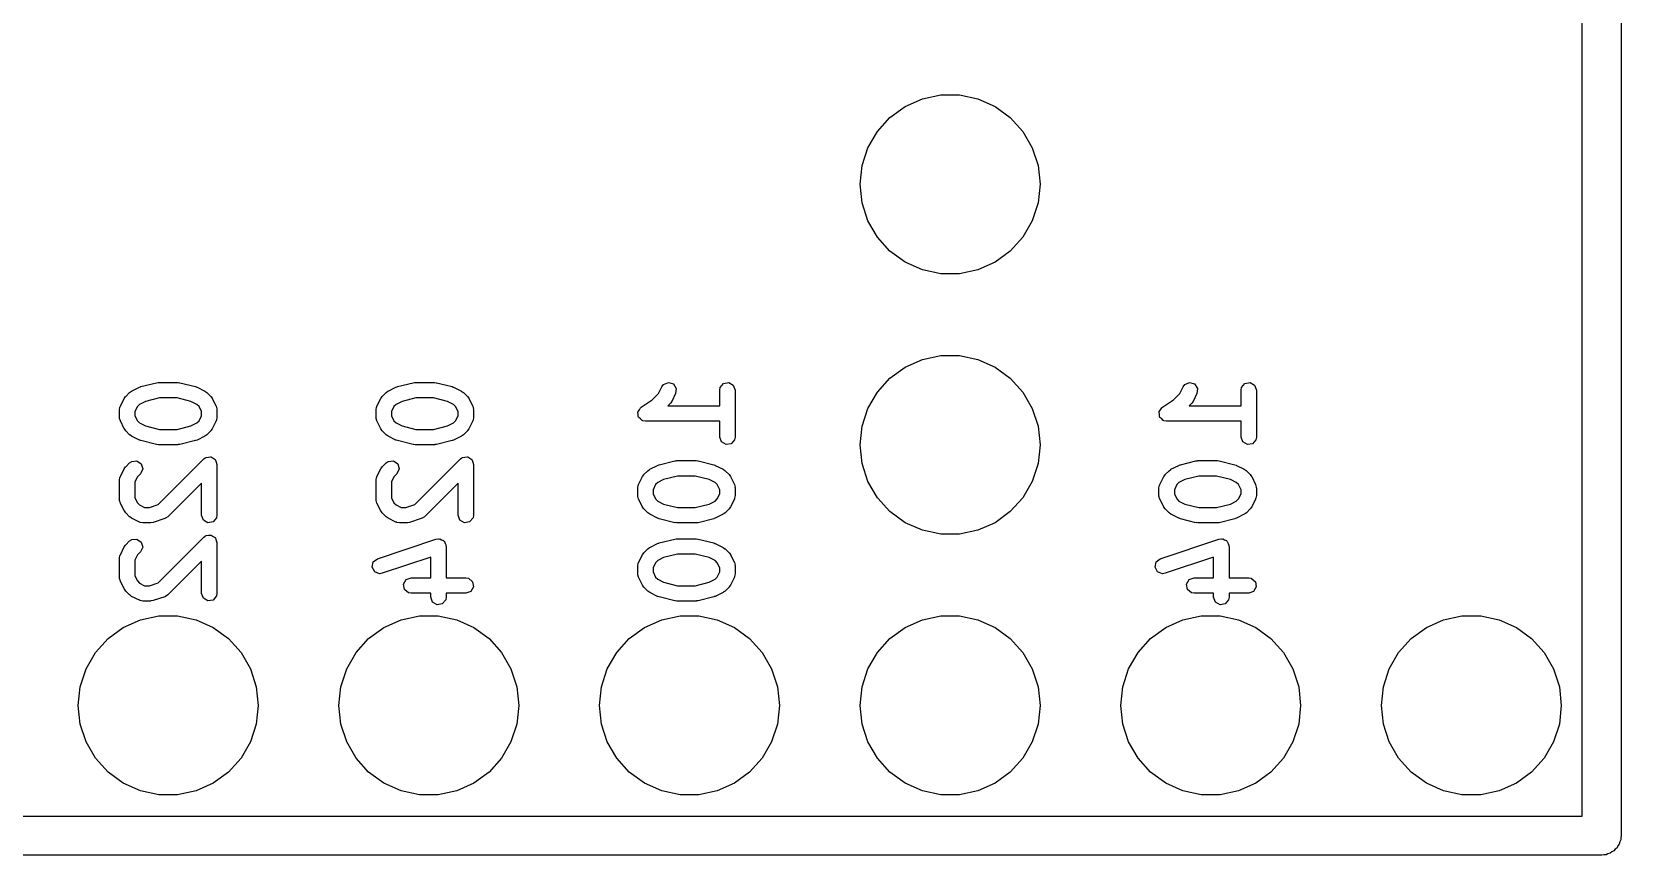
# Model space of a CAD drawing. Extents: x 80.7 to 172.6, y -123.4 to -35.9.
# Drawn here: x 109.18 to 124.67, y -118.97 to -110.94 of the extents above; entities that cross this region are included whole.
import ezdxf

# ---------------------------------------------------------------- set-up
doc = ezdxf.new("R2010")
doc.units = 0
doc.layers.add('BLACK', color=7, linetype='CONTINUOUS')

msp = doc.modelspace()

# ---------------------------------------------------------------- linework, layer by layer
at = {"layer": 'BLACK', "linetype": 'CONTINUOUS'}
for p, q in [((124.667, -101), (124.667, -118.78)), ((124.286, -118.59), (124.286, -101.191)), ((117.54, -111.779), (117.689, -111.671)), ((117.689, -111.671), (117.856, -111.597)), ((117.856, -111.597), (118.035, -111.558)), ((118.035, -111.558), (118.218, -111.558)), ((118.218, -111.558), (118.398, -111.597)), ((118.398, -111.597), (118.565, -111.671)), ((118.565, -111.671), (118.713, -111.779)), ((117.418, -111.915), (117.54, -111.779)), ((118.713, -111.779), (118.836, -111.915)), ((117.326, -112.074), (117.418, -111.915)), ((118.836, -111.915), (118.927, -112.074)), ((117.27, -112.248), (117.326, -112.074)), ((118.927, -112.074), (118.984, -112.248)), ((117.25, -112.43), (117.27, -112.248)), ((118.984, -112.248), (119.003, -112.43)), ((117.27, -112.612), (117.25, -112.43)), ((119.003, -112.43), (118.984, -112.612)), ((117.326, -112.786), (117.27, -112.612)), ((118.984, -112.612), (118.927, -112.786)), ((117.418, -112.945), (117.326, -112.786)), ((118.927, -112.786), (118.836, -112.945)), ((117.54, -113.081), (117.418, -112.945)), ((118.836, -112.945), (118.713, -113.081)), ((117.689, -113.189), (117.54, -113.081)), ((117.856, -113.263), (117.689, -113.189)), ((118.565, -113.189), (118.398, -113.263)), ((118.713, -113.081), (118.565, -113.189)), ((118.035, -113.301), (117.856, -113.263)), ((118.218, -113.301), (118.035, -113.301)), ((118.398, -113.263), (118.218, -113.301)), ((117.689, -114.211), (117.856, -114.137)), ((117.856, -114.137), (118.035, -114.099)), ((118.035, -114.099), (118.218, -114.099)), ((118.218, -114.099), (118.398, -114.137)), ((118.398, -114.137), (118.565, -114.211)), ((117.54, -114.319), (117.689, -114.211)), ((118.565, -114.211), (118.713, -114.319)), ((110.092, -114.498), (110.13, -114.46)), ((110.13, -114.46), (110.148, -114.447)), ((110.148, -114.447), (110.149, -114.446)), ((110.149, -114.446), (110.226, -114.408)), ((110.226, -114.408), (110.238, -114.404)), ((110.238, -114.404), (110.241, -114.402)), ((110.241, -114.402), (110.393, -114.364)), ((110.393, -114.364), (110.408, -114.363)), ((110.408, -114.363), (110.412, -114.362)), ((110.412, -114.362), (110.602, -114.362)), ((110.602, -114.362), (110.617, -114.364)), ((110.617, -114.364), (110.62, -114.364)), ((110.62, -114.364), (110.773, -114.402)), ((110.773, -114.402), (110.784, -114.407)), ((110.784, -114.407), (110.788, -114.408)), ((110.788, -114.408), (110.864, -114.446)), ((110.864, -114.446), (110.882, -114.459)), ((110.882, -114.459), (110.884, -114.46)), ((110.884, -114.46), (110.922, -114.498)), ((112.592, -114.498), (112.63, -114.46)), ((112.63, -114.46), (112.648, -114.447)), ((112.648, -114.447), (112.649, -114.446)), ((112.649, -114.446), (112.726, -114.408)), ((112.726, -114.408), (112.738, -114.404)), ((112.738, -114.404), (112.741, -114.402)), ((112.741, -114.402), (112.893, -114.364)), ((112.893, -114.364), (112.908, -114.363)), ((112.908, -114.363), (112.912, -114.362)), ((112.912, -114.362), (113.102, -114.362)), ((113.102, -114.362), (113.117, -114.364)), ((113.117, -114.364), (113.12, -114.364)), ((113.12, -114.364), (113.273, -114.402)), ((113.273, -114.402), (113.284, -114.407)), ((113.284, -114.407), (113.288, -114.408)), ((113.288, -114.408), (113.364, -114.446)), ((113.364, -114.446), (113.382, -114.459)), ((113.382, -114.459), (113.384, -114.46)), ((113.384, -114.46), (113.422, -114.498)), ((115.223, -114.531), (115.286, -114.468)), ((115.286, -114.468), (115.318, -114.403)), ((115.318, -114.403), (115.334, -114.382)), ((115.334, -114.382), (115.381, -114.362)), ((115.381, -114.362), (115.43, -114.376)), ((115.452, -114.47), (115.414, -114.546)), ((115.43, -114.376), (115.458, -114.419)), ((115.458, -114.419), (115.452, -114.47)), ((115.882, -114.437), (115.886, -114.411)), ((115.882, -114.59), (115.882, -114.437)), ((115.886, -114.411), (115.919, -114.372)), ((115.919, -114.372), (115.97, -114.363)), ((115.97, -114.363), (116.014, -114.389)), ((116.014, -114.389), (116.032, -114.437)), ((116.032, -114.437), (116.032, -114.894)), ((117.326, -114.614), (117.418, -114.455)), ((117.418, -114.455), (117.54, -114.319)), ((118.713, -114.319), (118.836, -114.455)), ((118.836, -114.455), (118.927, -114.614)), ((120.303, -114.531), (120.366, -114.468)), ((120.366, -114.468), (120.398, -114.403)), ((120.398, -114.403), (120.414, -114.382)), ((120.414, -114.382), (120.461, -114.362)), ((120.461, -114.362), (120.51, -114.376)), ((120.532, -114.47), (120.494, -114.546)), ((120.51, -114.376), (120.538, -114.419)), ((120.538, -114.419), (120.532, -114.47)), ((120.962, -114.437), (120.966, -114.411)), ((120.962, -114.59), (120.962, -114.437)), ((120.966, -114.411), (120.999, -114.372)), ((120.999, -114.372), (121.05, -114.363)), ((121.05, -114.363), (121.094, -114.389)), ((121.094, -114.389), (121.112, -114.437)), ((121.112, -114.437), (121.112, -114.894)), ((110.032, -114.627), (110.036, -114.602)), ((110.036, -114.602), (110.039, -114.598)), ((110.039, -114.598), (110.04, -114.594)), ((110.04, -114.594), (110.078, -114.517)), ((110.078, -114.517), (110.091, -114.499)), ((110.091, -114.499), (110.092, -114.498)), ((110.207, -114.595), (110.182, -114.645)), ((110.227, -114.575), (110.207, -114.595)), ((110.285, -114.546), (110.227, -114.575)), ((110.421, -114.512), (110.285, -114.546)), ((110.593, -114.512), (110.421, -114.512)), ((110.728, -114.546), (110.593, -114.512)), ((110.786, -114.575), (110.728, -114.546)), ((110.807, -114.595), (110.786, -114.575)), ((110.832, -114.645), (110.807, -114.595)), ((110.922, -114.498), (110.935, -114.516)), ((110.935, -114.516), (110.936, -114.517)), ((110.936, -114.517), (110.974, -114.594)), ((110.974, -114.594), (110.981, -114.619)), ((110.981, -114.619), (110.98, -114.623)), ((110.98, -114.623), (110.982, -114.627)), ((112.532, -114.627), (112.536, -114.602)), ((112.536, -114.602), (112.539, -114.598)), ((112.539, -114.598), (112.54, -114.594)), ((112.54, -114.594), (112.578, -114.517)), ((112.578, -114.517), (112.591, -114.499)), ((112.591, -114.499), (112.592, -114.498)), ((112.707, -114.595), (112.682, -114.645)), ((112.727, -114.575), (112.707, -114.595)), ((112.785, -114.546), (112.727, -114.575)), ((112.921, -114.512), (112.785, -114.546)), ((113.093, -114.512), (112.921, -114.512)), ((113.228, -114.546), (113.093, -114.512)), ((113.286, -114.575), (113.228, -114.546)), ((113.307, -114.595), (113.286, -114.575)), ((113.332, -114.645), (113.307, -114.595)), ((113.422, -114.498), (113.435, -114.516)), ((113.435, -114.516), (113.436, -114.517)), ((113.436, -114.517), (113.474, -114.594)), ((113.474, -114.594), (113.481, -114.619)), ((113.481, -114.619), (113.48, -114.623)), ((113.48, -114.623), (113.482, -114.627)), ((115.098, -114.627), (115.109, -114.608)), ((115.109, -114.608), (115.113, -114.606)), ((115.113, -114.606), (115.115, -114.603)), ((115.115, -114.603), (115.223, -114.531)), ((115.4, -114.566), (115.376, -114.59)), ((115.376, -114.59), (115.882, -114.59)), ((115.401, -114.564), (115.4, -114.566)), ((115.414, -114.546), (115.401, -114.564)), ((117.27, -114.788), (117.326, -114.614)), ((118.927, -114.614), (118.984, -114.788)), ((120.178, -114.627), (120.189, -114.608)), ((120.189, -114.608), (120.193, -114.606)), ((120.193, -114.606), (120.195, -114.603)), ((120.195, -114.603), (120.303, -114.531)), ((120.48, -114.566), (120.456, -114.59)), ((120.456, -114.59), (120.962, -114.59)), ((120.481, -114.564), (120.48, -114.566)), ((120.494, -114.546), (120.481, -114.564)), ((110.032, -114.703), (110.032, -114.627)), ((110.033, -114.708), (110.032, -114.703)), ((110.032, -114.712), (110.033, -114.708)), ((110.04, -114.737), (110.032, -114.712)), ((110.078, -114.813), (110.04, -114.737)), ((110.182, -114.645), (110.182, -114.686)), ((110.182, -114.686), (110.207, -114.735)), ((110.207, -114.735), (110.227, -114.756)), ((110.227, -114.756), (110.285, -114.785)), ((110.728, -114.785), (110.786, -114.756)), ((110.786, -114.756), (110.807, -114.735)), ((110.807, -114.735), (110.832, -114.686)), ((110.832, -114.686), (110.832, -114.645)), ((110.974, -114.737), (110.936, -114.813)), ((110.977, -114.729), (110.974, -114.732)), ((110.974, -114.732), (110.974, -114.737)), ((110.982, -114.703), (110.977, -114.729)), ((110.982, -114.627), (110.982, -114.703)), ((112.532, -114.703), (112.532, -114.627)), ((112.533, -114.708), (112.532, -114.703)), ((112.532, -114.712), (112.533, -114.708)), ((112.54, -114.737), (112.532, -114.712)), ((112.578, -114.813), (112.54, -114.737)), ((112.682, -114.645), (112.682, -114.686)), ((112.682, -114.686), (112.707, -114.735)), ((112.707, -114.735), (112.727, -114.756)), ((112.727, -114.756), (112.785, -114.785)), ((113.228, -114.785), (113.286, -114.756)), ((113.286, -114.756), (113.307, -114.735)), ((113.307, -114.735), (113.332, -114.686)), ((113.332, -114.686), (113.332, -114.645)), ((113.474, -114.737), (113.436, -114.813)), ((113.477, -114.729), (113.474, -114.732)), ((113.474, -114.732), (113.474, -114.737)), ((113.482, -114.703), (113.477, -114.729)), ((113.482, -114.627), (113.482, -114.703)), ((115.083, -114.652), (115.085, -114.649)), ((115.087, -114.674), (115.083, -114.652)), ((115.085, -114.644), (115.098, -114.627)), ((115.085, -114.649), (115.085, -114.644)), ((115.088, -114.695), (115.087, -114.674)), ((115.091, -114.699), (115.088, -114.695)), ((115.092, -114.703), (115.091, -114.699)), ((115.109, -114.717), (115.092, -114.703)), ((115.124, -114.733), (115.109, -114.717)), ((115.128, -114.733), (115.124, -114.733)), ((115.131, -114.736), (115.128, -114.733)), ((115.157, -114.74), (115.131, -114.736)), ((115.882, -114.74), (115.157, -114.74)), ((115.882, -114.894), (115.882, -114.74)), ((120.163, -114.652), (120.165, -114.649)), ((120.167, -114.674), (120.163, -114.652)), ((120.165, -114.644), (120.178, -114.627)), ((120.165, -114.649), (120.165, -114.644)), ((120.168, -114.695), (120.167, -114.674)), ((120.171, -114.699), (120.168, -114.695)), ((120.172, -114.703), (120.171, -114.699)), ((120.189, -114.717), (120.172, -114.703)), ((120.204, -114.733), (120.189, -114.717)), ((120.208, -114.733), (120.204, -114.733)), ((120.211, -114.736), (120.208, -114.733)), ((120.237, -114.74), (120.211, -114.736)), ((120.962, -114.74), (120.237, -114.74)), ((120.962, -114.894), (120.962, -114.74)), ((110.079, -114.814), (110.078, -114.813)), ((110.092, -114.833), (110.079, -114.814)), ((110.13, -114.871), (110.092, -114.833)), ((110.131, -114.871), (110.13, -114.871)), ((110.149, -114.885), (110.131, -114.871)), ((110.226, -114.923), (110.149, -114.885)), ((110.229, -114.923), (110.226, -114.923)), ((110.241, -114.929), (110.229, -114.923)), ((110.393, -114.967), (110.241, -114.929)), ((110.285, -114.785), (110.421, -114.819)), ((110.421, -114.819), (110.593, -114.819)), ((110.593, -114.819), (110.728, -114.785)), ((110.773, -114.929), (110.62, -114.967)), ((110.776, -114.927), (110.773, -114.929)), ((110.788, -114.923), (110.776, -114.927)), ((110.864, -114.885), (110.788, -114.923)), ((110.865, -114.884), (110.864, -114.885)), ((110.884, -114.871), (110.865, -114.884)), ((110.922, -114.833), (110.884, -114.871)), ((110.936, -114.813), (110.922, -114.831)), ((110.922, -114.831), (110.922, -114.833)), ((112.579, -114.814), (112.578, -114.813)), ((112.592, -114.833), (112.579, -114.814)), ((112.63, -114.871), (112.592, -114.833)), ((112.631, -114.871), (112.63, -114.871)), ((112.649, -114.885), (112.631, -114.871)), ((112.726, -114.923), (112.649, -114.885)), ((112.729, -114.923), (112.726, -114.923)), ((112.741, -114.929), (112.729, -114.923)), ((112.893, -114.967), (112.741, -114.929)), ((112.785, -114.785), (112.921, -114.819)), ((112.921, -114.819), (113.093, -114.819)), ((113.093, -114.819), (113.228, -114.785)), ((113.273, -114.929), (113.12, -114.967)), ((113.276, -114.927), (113.273, -114.929)), ((113.288, -114.923), (113.276, -114.927)), ((113.364, -114.885), (113.288, -114.923)), ((113.365, -114.884), (113.364, -114.885)), ((113.384, -114.871), (113.365, -114.884)), ((113.422, -114.833), (113.384, -114.871)), ((113.436, -114.813), (113.422, -114.831)), ((113.422, -114.831), (113.422, -114.833)), ((115.899, -114.942), (115.882, -114.894)), ((116.027, -114.92), (115.994, -114.959)), ((116.032, -114.894), (116.027, -114.92)), ((117.25, -114.97), (117.27, -114.788)), ((118.984, -114.788), (119.003, -114.97)), ((120.979, -114.942), (120.962, -114.894)), ((121.107, -114.92), (121.074, -114.959)), ((121.112, -114.894), (121.107, -114.92)), ((110.397, -114.966), (110.393, -114.967)), ((110.412, -114.969), (110.397, -114.966)), ((110.602, -114.969), (110.412, -114.969)), ((110.605, -114.968), (110.602, -114.969)), ((110.62, -114.967), (110.605, -114.968)), ((110.898, -115.091), (110.92, -115.087)), ((110.92, -115.087), (110.923, -115.088)), ((110.923, -115.088), (110.926, -115.088)), ((110.926, -115.088), (110.945, -115.101)), ((112.897, -114.966), (112.893, -114.967)), ((112.912, -114.969), (112.897, -114.966)), ((113.102, -114.969), (112.912, -114.969)), ((113.105, -114.968), (113.102, -114.969)), ((113.12, -114.967), (113.105, -114.968)), ((113.398, -115.091), (113.42, -115.087)), ((113.42, -115.087), (113.423, -115.088)), ((113.423, -115.088), (113.426, -115.088)), ((113.426, -115.088), (113.445, -115.101)), ((115.944, -114.968), (115.899, -114.942)), ((115.994, -114.959), (115.944, -114.968)), ((117.27, -115.152), (117.25, -114.97)), ((119.003, -114.97), (118.984, -115.152)), ((121.024, -114.968), (120.979, -114.942)), ((121.074, -114.959), (121.024, -114.968)), ((110.04, -115.279), (110.078, -115.203)), ((110.078, -115.203), (110.091, -115.185)), ((110.091, -115.185), (110.092, -115.184)), ((110.092, -115.184), (110.13, -115.146)), ((110.13, -115.146), (110.151, -115.131)), ((110.151, -115.131), (110.202, -115.126)), ((110.202, -115.126), (110.244, -115.156)), ((110.258, -115.205), (110.236, -115.252)), ((110.244, -115.156), (110.258, -115.205)), ((110.409, -115.552), (110.854, -115.107)), ((110.854, -115.107), (110.867, -115.098)), ((110.867, -115.098), (110.869, -115.096)), ((110.869, -115.096), (110.871, -115.095)), ((110.871, -115.095), (110.875, -115.093)), ((110.875, -115.093), (110.898, -115.091)), ((110.945, -115.101), (110.964, -115.112)), ((110.964, -115.112), (110.965, -115.116)), ((110.965, -115.116), (110.968, -115.118)), ((110.968, -115.118), (110.974, -115.139)), ((110.974, -115.139), (110.982, -115.161)), ((110.982, -115.161), (110.982, -115.656)), ((112.54, -115.279), (112.578, -115.203)), ((112.578, -115.203), (112.591, -115.185)), ((112.591, -115.185), (112.592, -115.184)), ((112.592, -115.184), (112.63, -115.146)), ((112.63, -115.146), (112.651, -115.131)), ((112.651, -115.131), (112.702, -115.126)), ((112.702, -115.126), (112.744, -115.156)), ((112.758, -115.205), (112.736, -115.252)), ((112.744, -115.156), (112.758, -115.205)), ((112.909, -115.552), (113.354, -115.107)), ((113.354, -115.107), (113.367, -115.098)), ((113.367, -115.098), (113.369, -115.096)), ((113.369, -115.096), (113.371, -115.095)), ((113.371, -115.095), (113.375, -115.093)), ((113.375, -115.093), (113.398, -115.091)), ((113.445, -115.101), (113.464, -115.112)), ((113.464, -115.112), (113.465, -115.116)), ((113.465, -115.116), (113.468, -115.118)), ((113.468, -115.118), (113.474, -115.139)), ((113.474, -115.139), (113.482, -115.161)), ((113.482, -115.161), (113.482, -115.656)), ((115.142, -115.26), (115.18, -115.222)), ((115.18, -115.222), (115.198, -115.209)), ((115.198, -115.209), (115.199, -115.208)), ((115.199, -115.208), (115.276, -115.17)), ((115.276, -115.17), (115.288, -115.166)), ((115.288, -115.166), (115.291, -115.164)), ((115.291, -115.164), (115.443, -115.126)), ((115.443, -115.126), (115.458, -115.125)), ((115.458, -115.125), (115.462, -115.124)), ((115.462, -115.124), (115.652, -115.124)), ((115.652, -115.124), (115.667, -115.126)), ((115.667, -115.126), (115.67, -115.126)), ((115.67, -115.126), (115.823, -115.164)), ((115.823, -115.164), (115.834, -115.169)), ((115.834, -115.169), (115.838, -115.17)), ((115.838, -115.17), (115.914, -115.208)), ((115.914, -115.208), (115.932, -115.221)), ((115.932, -115.221), (115.934, -115.222)), ((115.934, -115.222), (115.972, -115.26)), ((117.326, -115.326), (117.27, -115.152)), ((118.984, -115.152), (118.927, -115.326)), ((120.222, -115.26), (120.26, -115.222)), ((120.26, -115.222), (120.278, -115.209)), ((120.278, -115.209), (120.279, -115.208)), ((120.279, -115.208), (120.356, -115.17)), ((120.356, -115.17), (120.368, -115.166)), ((120.368, -115.166), (120.371, -115.164)), ((120.371, -115.164), (120.523, -115.126)), ((120.523, -115.126), (120.538, -115.125)), ((120.538, -115.125), (120.542, -115.124)), ((120.542, -115.124), (120.732, -115.124)), ((120.732, -115.124), (120.747, -115.126)), ((120.747, -115.126), (120.75, -115.126)), ((120.75, -115.126), (120.903, -115.164)), ((120.903, -115.164), (120.914, -115.169)), ((120.914, -115.169), (120.918, -115.17)), ((120.918, -115.17), (120.994, -115.208)), ((120.994, -115.208), (121.012, -115.221)), ((121.012, -115.221), (121.014, -115.222)), ((121.014, -115.222), (121.052, -115.26)), ((110.032, -115.313), (110.036, -115.287)), ((110.032, -115.503), (110.032, -115.313)), ((110.036, -115.287), (110.039, -115.284)), ((110.039, -115.284), (110.04, -115.279)), ((110.207, -115.281), (110.182, -115.331)), ((110.182, -115.331), (110.182, -115.486)), ((110.236, -115.252), (110.207, -115.281)), ((110.832, -115.342), (110.503, -115.671)), ((110.832, -115.656), (110.832, -115.342)), ((112.532, -115.313), (112.536, -115.287)), ((112.532, -115.503), (112.532, -115.313)), ((112.536, -115.287), (112.539, -115.284)), ((112.539, -115.284), (112.54, -115.279)), ((112.707, -115.281), (112.682, -115.331)), ((112.682, -115.331), (112.682, -115.486)), ((112.736, -115.252), (112.707, -115.281)), ((113.332, -115.342), (113.003, -115.671)), ((113.332, -115.656), (113.332, -115.342)), ((115.082, -115.389), (115.086, -115.363)), ((115.082, -115.465), (115.082, -115.389)), ((115.086, -115.363), (115.089, -115.36)), ((115.089, -115.36), (115.09, -115.356)), ((115.09, -115.356), (115.128, -115.279)), ((115.128, -115.279), (115.141, -115.261)), ((115.141, -115.261), (115.142, -115.26)), ((115.257, -115.357), (115.232, -115.407)), ((115.277, -115.336), (115.257, -115.357)), ((115.335, -115.307), (115.277, -115.336)), ((115.471, -115.274), (115.335, -115.307)), ((115.643, -115.274), (115.471, -115.274)), ((115.778, -115.307), (115.643, -115.274)), ((115.836, -115.336), (115.778, -115.307)), ((115.857, -115.357), (115.836, -115.336)), ((115.882, -115.407), (115.857, -115.357)), ((115.972, -115.26), (115.985, -115.278)), ((115.985, -115.278), (115.986, -115.279)), ((115.986, -115.279), (116.024, -115.356)), ((116.024, -115.356), (116.031, -115.381)), ((116.031, -115.381), (116.03, -115.385)), ((116.03, -115.385), (116.032, -115.389)), ((116.032, -115.389), (116.032, -115.465)), ((117.418, -115.485), (117.326, -115.326)), ((118.927, -115.326), (118.836, -115.485)), ((120.162, -115.389), (120.166, -115.363)), ((120.162, -115.465), (120.162, -115.389)), ((120.166, -115.363), (120.169, -115.36)), ((120.169, -115.36), (120.17, -115.356)), ((120.17, -115.356), (120.208, -115.279)), ((120.208, -115.279), (120.221, -115.261)), ((120.221, -115.261), (120.222, -115.26)), ((120.337, -115.357), (120.312, -115.407)), ((120.357, -115.336), (120.337, -115.357)), ((120.415, -115.307), (120.357, -115.336)), ((120.551, -115.274), (120.415, -115.307)), ((120.723, -115.274), (120.551, -115.274)), ((120.858, -115.307), (120.723, -115.274)), ((120.916, -115.336), (120.858, -115.307)), ((120.937, -115.357), (120.916, -115.336)), ((120.962, -115.407), (120.937, -115.357)), ((121.052, -115.26), (121.065, -115.278)), ((121.065, -115.278), (121.066, -115.279)), ((121.066, -115.279), (121.104, -115.356)), ((121.104, -115.356), (121.111, -115.381)), ((121.111, -115.381), (121.11, -115.385)), ((121.11, -115.385), (121.112, -115.389)), ((121.112, -115.389), (121.112, -115.465)), ((110.033, -115.508), (110.032, -115.503)), ((110.032, -115.512), (110.033, -115.508)), ((110.04, -115.537), (110.032, -115.512)), ((110.078, -115.613), (110.04, -115.537)), ((110.182, -115.486), (110.207, -115.535)), ((110.207, -115.535), (110.227, -115.556)), ((110.323, -115.581), (110.409, -115.552)), ((112.533, -115.508), (112.532, -115.503)), ((112.532, -115.512), (112.533, -115.508)), ((112.54, -115.537), (112.532, -115.512)), ((112.578, -115.613), (112.54, -115.537)), ((112.682, -115.486), (112.707, -115.535)), ((112.707, -115.535), (112.727, -115.556)), ((112.823, -115.581), (112.909, -115.552)), ((115.083, -115.469), (115.082, -115.465)), ((115.082, -115.474), (115.083, -115.469)), ((115.09, -115.499), (115.082, -115.474)), ((115.128, -115.575), (115.09, -115.499)), ((115.232, -115.407), (115.232, -115.448)), ((115.232, -115.448), (115.257, -115.497)), ((115.257, -115.497), (115.277, -115.518)), ((115.277, -115.518), (115.335, -115.547)), ((115.335, -115.547), (115.471, -115.581)), ((115.643, -115.581), (115.778, -115.547)), ((115.778, -115.547), (115.836, -115.518)), ((115.836, -115.518), (115.857, -115.497)), ((115.857, -115.497), (115.882, -115.448)), ((115.882, -115.448), (115.882, -115.407)), ((116.024, -115.499), (115.986, -115.575)), ((116.027, -115.491), (116.024, -115.494)), ((116.024, -115.494), (116.024, -115.499)), ((116.032, -115.465), (116.027, -115.491)), ((117.54, -115.621), (117.418, -115.485)), ((118.836, -115.485), (118.713, -115.621)), ((120.163, -115.469), (120.162, -115.465)), ((120.162, -115.474), (120.163, -115.469)), ((120.17, -115.499), (120.162, -115.474)), ((120.208, -115.575), (120.17, -115.499)), ((120.312, -115.407), (120.312, -115.448)), ((120.312, -115.448), (120.337, -115.497)), ((120.337, -115.497), (120.357, -115.518)), ((120.357, -115.518), (120.415, -115.547)), ((120.415, -115.547), (120.551, -115.581)), ((120.723, -115.581), (120.858, -115.547)), ((120.858, -115.547), (120.916, -115.518)), ((120.916, -115.518), (120.937, -115.497)), ((120.937, -115.497), (120.962, -115.448)), ((120.962, -115.448), (120.962, -115.407)), ((121.104, -115.499), (121.066, -115.575)), ((121.107, -115.491), (121.104, -115.494)), ((121.104, -115.494), (121.104, -115.499)), ((121.112, -115.465), (121.107, -115.491)), ((110.079, -115.614), (110.078, -115.613)), ((110.092, -115.633), (110.079, -115.614)), ((110.13, -115.671), (110.092, -115.633)), ((110.131, -115.671), (110.13, -115.671)), ((110.149, -115.685), (110.131, -115.671)), ((110.226, -115.723), (110.149, -115.685)), ((110.227, -115.556), (110.277, -115.581)), ((110.277, -115.581), (110.323, -115.581)), ((110.473, -115.689), (110.359, -115.727)), ((110.477, -115.686), (110.473, -115.689)), ((110.481, -115.686), (110.477, -115.686)), ((110.503, -115.671), (110.481, -115.686)), ((110.849, -115.704), (110.832, -115.656)), ((110.894, -115.73), (110.849, -115.704)), ((110.977, -115.681), (110.944, -115.721)), ((110.982, -115.656), (110.977, -115.681)), ((112.579, -115.614), (112.578, -115.613)), ((112.592, -115.633), (112.579, -115.614)), ((112.63, -115.671), (112.592, -115.633)), ((112.631, -115.671), (112.63, -115.671)), ((112.649, -115.685), (112.631, -115.671)), ((112.726, -115.723), (112.649, -115.685)), ((112.727, -115.556), (112.777, -115.581)), ((112.777, -115.581), (112.823, -115.581)), ((112.973, -115.689), (112.859, -115.727)), ((112.977, -115.686), (112.973, -115.689)), ((112.981, -115.686), (112.977, -115.686)), ((113.003, -115.671), (112.981, -115.686)), ((113.349, -115.704), (113.332, -115.656)), ((113.394, -115.73), (113.349, -115.704)), ((113.477, -115.681), (113.444, -115.721)), ((113.482, -115.656), (113.477, -115.681)), ((115.129, -115.576), (115.128, -115.575)), ((115.142, -115.595), (115.129, -115.576)), ((115.18, -115.633), (115.142, -115.595)), ((115.181, -115.633), (115.18, -115.633)), ((115.199, -115.647), (115.181, -115.633)), ((115.276, -115.685), (115.199, -115.647)), ((115.279, -115.685), (115.276, -115.685)), ((115.291, -115.69), (115.279, -115.685)), ((115.443, -115.729), (115.291, -115.69)), ((115.471, -115.581), (115.643, -115.581)), ((115.823, -115.69), (115.67, -115.729)), ((115.826, -115.688), (115.823, -115.69)), ((115.838, -115.685), (115.826, -115.688)), ((115.914, -115.647), (115.838, -115.685)), ((115.915, -115.645), (115.914, -115.647)), ((115.934, -115.633), (115.915, -115.645)), ((115.972, -115.595), (115.934, -115.633)), ((115.986, -115.575), (115.972, -115.593)), ((115.972, -115.593), (115.972, -115.595)), ((117.689, -115.729), (117.54, -115.621)), ((118.713, -115.621), (118.565, -115.729)), ((120.209, -115.576), (120.208, -115.575)), ((120.222, -115.595), (120.209, -115.576)), ((120.26, -115.633), (120.222, -115.595)), ((120.261, -115.633), (120.26, -115.633)), ((120.279, -115.647), (120.261, -115.633)), ((120.356, -115.685), (120.279, -115.647)), ((120.359, -115.685), (120.356, -115.685)), ((120.371, -115.69), (120.359, -115.685)), ((120.523, -115.729), (120.371, -115.69)), ((120.551, -115.581), (120.723, -115.581)), ((120.903, -115.69), (120.75, -115.729)), ((120.906, -115.688), (120.903, -115.69)), ((120.918, -115.685), (120.906, -115.688)), ((120.994, -115.647), (120.918, -115.685)), ((120.995, -115.645), (120.994, -115.647)), ((121.014, -115.633), (120.995, -115.645)), ((121.052, -115.595), (121.014, -115.633)), ((121.066, -115.575), (121.052, -115.593)), ((121.052, -115.593), (121.052, -115.595)), ((110.23, -115.723), (110.226, -115.723)), ((110.234, -115.726), (110.23, -115.723)), ((110.259, -115.731), (110.234, -115.726)), ((110.335, -115.731), (110.259, -115.731)), ((110.337, -115.73), (110.335, -115.731)), ((110.359, -115.727), (110.337, -115.73)), ((110.854, -115.869), (110.867, -115.86)), ((110.867, -115.86), (110.869, -115.857)), ((110.869, -115.857), (110.871, -115.857)), ((110.871, -115.857), (110.875, -115.854)), ((110.875, -115.854), (110.898, -115.852)), ((110.944, -115.721), (110.894, -115.73)), ((110.898, -115.852), (110.92, -115.849)), ((110.92, -115.849), (110.923, -115.85)), ((110.923, -115.85), (110.926, -115.85)), ((110.926, -115.85), (110.945, -115.863)), ((110.945, -115.863), (110.964, -115.874)), ((112.73, -115.723), (112.726, -115.723)), ((112.734, -115.726), (112.73, -115.723)), ((112.759, -115.731), (112.734, -115.726)), ((112.835, -115.731), (112.759, -115.731)), ((112.837, -115.73), (112.835, -115.731)), ((112.859, -115.727), (112.837, -115.73)), ((113.444, -115.721), (113.394, -115.73)), ((115.447, -115.728), (115.443, -115.729)), ((115.462, -115.731), (115.447, -115.728)), ((115.652, -115.731), (115.462, -115.731)), ((115.655, -115.73), (115.652, -115.731)), ((115.67, -115.729), (115.655, -115.73)), ((117.856, -115.803), (117.689, -115.729)), ((118.035, -115.841), (117.856, -115.803)), ((118.218, -115.841), (118.035, -115.841)), ((118.398, -115.803), (118.218, -115.841)), ((118.565, -115.729), (118.398, -115.803)), ((120.527, -115.728), (120.523, -115.729)), ((120.542, -115.731), (120.527, -115.728)), ((120.732, -115.731), (120.542, -115.731)), ((120.735, -115.73), (120.732, -115.731)), ((120.75, -115.729), (120.735, -115.73)), ((110.04, -116.041), (110.078, -115.965)), ((110.078, -115.965), (110.091, -115.947)), ((110.091, -115.947), (110.092, -115.946)), ((110.092, -115.946), (110.13, -115.907)), ((110.13, -115.907), (110.151, -115.893)), ((110.151, -115.893), (110.202, -115.888)), ((110.202, -115.888), (110.244, -115.918)), ((110.236, -116.014), (110.207, -116.043)), ((110.258, -115.967), (110.236, -116.014)), ((110.244, -115.918), (110.258, -115.967)), ((110.409, -116.314), (110.854, -115.869)), ((110.964, -115.874), (110.965, -115.877)), ((110.965, -115.877), (110.968, -115.879)), ((110.968, -115.879), (110.974, -115.901)), ((110.974, -115.901), (110.982, -115.922)), ((110.982, -115.922), (110.982, -116.418)), ((112.545, -116.08), (113.116, -115.889)), ((113.116, -115.889), (113.142, -115.886)), ((113.142, -115.886), (113.148, -115.888)), ((113.148, -115.888), (113.153, -115.887)), ((113.153, -115.887), (113.171, -115.897)), ((113.171, -115.897), (113.19, -115.904)), ((113.19, -115.904), (113.193, -115.909)), ((113.193, -115.909), (113.198, -115.912)), ((113.198, -115.912), (113.205, -115.932)), ((113.205, -115.932), (113.214, -115.95)), ((113.214, -115.95), (113.213, -115.955)), ((113.213, -115.955), (113.215, -115.961)), ((113.215, -115.961), (113.215, -116.266)), ((115.142, -116.022), (115.18, -115.984)), ((115.18, -115.984), (115.198, -115.971)), ((115.198, -115.971), (115.199, -115.97)), ((115.199, -115.97), (115.276, -115.932)), ((115.276, -115.932), (115.288, -115.928)), ((115.288, -115.928), (115.291, -115.926)), ((115.291, -115.926), (115.443, -115.888)), ((115.443, -115.888), (115.458, -115.887)), ((115.458, -115.887), (115.462, -115.886)), ((115.462, -115.886), (115.652, -115.886)), ((115.652, -115.886), (115.667, -115.888)), ((115.667, -115.888), (115.67, -115.888)), ((115.67, -115.888), (115.823, -115.926)), ((115.823, -115.926), (115.834, -115.931)), ((115.834, -115.931), (115.838, -115.932)), ((115.838, -115.932), (115.914, -115.97)), ((115.914, -115.97), (115.932, -115.983)), ((115.932, -115.983), (115.934, -115.984)), ((115.934, -115.984), (115.972, -116.022)), ((120.175, -116.08), (120.746, -115.889)), ((120.746, -115.889), (120.772, -115.886)), ((120.772, -115.886), (120.778, -115.888)), ((120.778, -115.888), (120.783, -115.887)), ((120.783, -115.887), (120.801, -115.897)), ((120.801, -115.897), (120.82, -115.904)), ((120.82, -115.904), (120.823, -115.909)), ((120.823, -115.909), (120.828, -115.912)), ((120.828, -115.912), (120.835, -115.932)), ((120.835, -115.932), (120.844, -115.95)), ((120.844, -115.95), (120.843, -115.955)), ((120.843, -115.955), (120.845, -115.961)), ((120.845, -115.961), (120.845, -116.266)), ((110.032, -116.075), (110.036, -116.049)), ((110.032, -116.265), (110.032, -116.075)), ((110.036, -116.049), (110.039, -116.046)), ((110.039, -116.046), (110.04, -116.041)), ((110.207, -116.043), (110.182, -116.093)), ((110.182, -116.093), (110.182, -116.248)), ((110.832, -116.103), (110.503, -116.433)), ((110.832, -116.418), (110.832, -116.103)), ((112.495, -116.162), (112.505, -116.112)), ((112.519, -116.207), (112.495, -116.162)), ((112.505, -116.112), (112.545, -116.08)), ((113.065, -116.065), (112.592, -116.222)), ((113.065, -116.266), (113.065, -116.065)), ((115.082, -116.151), (115.086, -116.125)), ((115.082, -116.227), (115.082, -116.151)), ((115.086, -116.125), (115.089, -116.122)), ((115.089, -116.122), (115.09, -116.117)), ((115.09, -116.117), (115.128, -116.041)), ((115.128, -116.041), (115.141, -116.023)), ((115.141, -116.023), (115.142, -116.022)), ((115.257, -116.119), (115.232, -116.169)), ((115.232, -116.169), (115.232, -116.209)), ((115.277, -116.098), (115.257, -116.119)), ((115.335, -116.069), (115.277, -116.098)), ((115.471, -116.036), (115.335, -116.069)), ((115.643, -116.036), (115.471, -116.036)), ((115.778, -116.069), (115.643, -116.036)), ((115.836, -116.098), (115.778, -116.069)), ((115.857, -116.119), (115.836, -116.098)), ((115.882, -116.169), (115.857, -116.119)), ((115.882, -116.209), (115.882, -116.169)), ((115.972, -116.022), (115.985, -116.04)), ((115.985, -116.04), (115.986, -116.041)), ((115.986, -116.041), (116.024, -116.117)), ((116.024, -116.117), (116.031, -116.142)), ((116.031, -116.142), (116.03, -116.147)), ((116.03, -116.147), (116.032, -116.151)), ((116.032, -116.151), (116.032, -116.227)), ((120.125, -116.162), (120.135, -116.112)), ((120.149, -116.207), (120.125, -116.162)), ((120.135, -116.112), (120.175, -116.08)), ((120.695, -116.065), (120.222, -116.222)), ((120.695, -116.266), (120.695, -116.065)), ((110.033, -116.269), (110.032, -116.265)), ((110.032, -116.274), (110.033, -116.269)), ((110.04, -116.299), (110.032, -116.274)), ((110.078, -116.375), (110.04, -116.299)), ((110.182, -116.248), (110.207, -116.297)), ((110.207, -116.297), (110.227, -116.318)), ((110.227, -116.318), (110.277, -116.343)), ((110.323, -116.343), (110.409, -116.314)), ((112.567, -116.226), (112.519, -116.207)), ((112.592, -116.222), (112.567, -116.226)), ((112.8, -116.328), (112.825, -116.284)), ((112.809, -116.379), (112.8, -116.328)), ((112.825, -116.284), (112.874, -116.266)), ((112.874, -116.266), (113.065, -116.266)), ((113.215, -116.266), (113.407, -116.266)), ((113.407, -116.266), (113.432, -116.271)), ((113.432, -116.271), (113.472, -116.304)), ((113.472, -116.304), (113.481, -116.355)), ((115.083, -116.231), (115.082, -116.227)), ((115.082, -116.236), (115.083, -116.231)), ((115.09, -116.261), (115.082, -116.236)), ((115.128, -116.337), (115.09, -116.261)), ((115.232, -116.209), (115.257, -116.259)), ((115.257, -116.259), (115.277, -116.28)), ((115.277, -116.28), (115.335, -116.309)), ((115.335, -116.309), (115.471, -116.343)), ((115.643, -116.343), (115.778, -116.309)), ((115.778, -116.309), (115.836, -116.28)), ((115.836, -116.28), (115.857, -116.259)), ((115.857, -116.259), (115.882, -116.209)), ((116.024, -116.261), (115.986, -116.337)), ((116.027, -116.253), (116.024, -116.256)), ((116.024, -116.256), (116.024, -116.261)), ((116.032, -116.227), (116.027, -116.253)), ((120.197, -116.226), (120.149, -116.207)), ((120.222, -116.222), (120.197, -116.226)), ((120.43, -116.328), (120.455, -116.284)), ((120.439, -116.379), (120.43, -116.328)), ((120.455, -116.284), (120.504, -116.266)), ((120.504, -116.266), (120.695, -116.266)), ((120.845, -116.266), (121.037, -116.266)), ((121.037, -116.266), (121.062, -116.271)), ((121.062, -116.271), (121.102, -116.304)), ((121.102, -116.304), (121.111, -116.355)), ((110.079, -116.376), (110.078, -116.375)), ((110.092, -116.395), (110.079, -116.376)), ((110.13, -116.433), (110.092, -116.395)), ((110.131, -116.433), (110.13, -116.433)), ((110.149, -116.447), (110.131, -116.433)), ((110.226, -116.485), (110.149, -116.447)), ((110.277, -116.343), (110.323, -116.343)), ((110.473, -116.451), (110.359, -116.489)), ((110.477, -116.448), (110.473, -116.451)), ((110.481, -116.448), (110.477, -116.448)), ((110.503, -116.433), (110.481, -116.448)), ((110.849, -116.466), (110.832, -116.418)), ((110.894, -116.492), (110.849, -116.466)), ((110.944, -116.483), (110.894, -116.492)), ((110.977, -116.443), (110.944, -116.483)), ((110.982, -116.418), (110.977, -116.443)), ((112.848, -116.412), (112.809, -116.379)), ((112.874, -116.416), (112.848, -116.412)), ((113.065, -116.416), (112.874, -116.416)), ((113.065, -116.456), (113.065, -116.416)), ((113.083, -116.504), (113.065, -116.456)), ((113.211, -116.481), (113.178, -116.521)), ((113.215, -116.456), (113.211, -116.481)), ((113.407, -116.416), (113.215, -116.416)), ((113.215, -116.416), (113.215, -116.456)), ((113.455, -116.399), (113.407, -116.416)), ((113.481, -116.355), (113.455, -116.399)), ((115.129, -116.338), (115.128, -116.337)), ((115.142, -116.356), (115.129, -116.338)), ((115.18, -116.395), (115.142, -116.356)), ((115.181, -116.395), (115.18, -116.395)), ((115.199, -116.409), (115.181, -116.395)), ((115.276, -116.447), (115.199, -116.409)), ((115.279, -116.447), (115.276, -116.447)), ((115.291, -116.452), (115.279, -116.447)), ((115.443, -116.49), (115.291, -116.452)), ((115.471, -116.343), (115.643, -116.343)), ((115.823, -116.452), (115.67, -116.49)), ((115.826, -116.45), (115.823, -116.452)), ((115.838, -116.447), (115.826, -116.45)), ((115.914, -116.409), (115.838, -116.447)), ((115.915, -116.407), (115.914, -116.409)), ((115.934, -116.395), (115.915, -116.407)), ((115.972, -116.356), (115.934, -116.395)), ((115.986, -116.337), (115.972, -116.355)), ((115.972, -116.355), (115.972, -116.356)), ((120.478, -116.412), (120.439, -116.379)), ((120.504, -116.416), (120.478, -116.412)), ((120.695, -116.416), (120.504, -116.416)), ((120.695, -116.456), (120.695, -116.416)), ((120.713, -116.504), (120.695, -116.456)), ((120.841, -116.481), (120.808, -116.521)), ((120.845, -116.456), (120.841, -116.481)), ((121.037, -116.416), (120.845, -116.416)), ((120.845, -116.416), (120.845, -116.456)), ((121.085, -116.399), (121.037, -116.416)), ((121.111, -116.355), (121.085, -116.399)), ((110.23, -116.485), (110.226, -116.485)), ((110.234, -116.488), (110.23, -116.485)), ((110.259, -116.493), (110.234, -116.488)), ((110.236, -116.677), (110.415, -116.638)), ((110.335, -116.493), (110.259, -116.493)), ((110.337, -116.492), (110.335, -116.493)), ((110.359, -116.489), (110.337, -116.492)), ((110.415, -116.638), (110.598, -116.638)), ((110.598, -116.638), (110.778, -116.677)), ((112.776, -116.677), (112.955, -116.638)), ((112.955, -116.638), (113.138, -116.638)), ((113.127, -116.53), (113.083, -116.504)), ((113.178, -116.521), (113.127, -116.53)), ((113.138, -116.638), (113.318, -116.677)), ((115.316, -116.677), (115.495, -116.638)), ((115.447, -116.49), (115.443, -116.49)), ((115.462, -116.493), (115.447, -116.49)), ((115.652, -116.493), (115.462, -116.493)), ((115.495, -116.638), (115.678, -116.638)), ((115.655, -116.491), (115.652, -116.493)), ((115.67, -116.49), (115.655, -116.491)), ((115.678, -116.638), (115.858, -116.677)), ((117.856, -116.677), (118.035, -116.638)), ((118.035, -116.638), (118.218, -116.638)), ((118.218, -116.638), (118.398, -116.677)), ((120.396, -116.677), (120.575, -116.638)), ((120.575, -116.638), (120.758, -116.638)), ((120.757, -116.53), (120.713, -116.504)), ((120.808, -116.521), (120.757, -116.53)), ((120.758, -116.638), (120.938, -116.677)), ((122.936, -116.677), (123.115, -116.638)), ((123.115, -116.638), (123.298, -116.638)), ((123.298, -116.638), (123.478, -116.677)), ((109.92, -116.859), (110.069, -116.751)), ((110.069, -116.751), (110.236, -116.677)), ((110.778, -116.677), (110.945, -116.751)), ((110.945, -116.751), (111.093, -116.859)), ((112.46, -116.859), (112.609, -116.751)), ((112.609, -116.751), (112.776, -116.677)), ((113.318, -116.677), (113.485, -116.751)), ((113.485, -116.751), (113.633, -116.859)), ((115, -116.859), (115.149, -116.751)), ((115.149, -116.751), (115.316, -116.677)), ((115.858, -116.677), (116.025, -116.751)), ((116.025, -116.751), (116.173, -116.859)), ((117.54, -116.859), (117.689, -116.751)), ((117.689, -116.751), (117.856, -116.677)), ((118.398, -116.677), (118.565, -116.751)), ((118.565, -116.751), (118.713, -116.859)), ((120.08, -116.859), (120.229, -116.751)), ((120.229, -116.751), (120.396, -116.677)), ((120.938, -116.677), (121.105, -116.751)), ((121.105, -116.751), (121.253, -116.859)), ((122.62, -116.859), (122.769, -116.751)), ((122.769, -116.751), (122.936, -116.677)), ((123.478, -116.677), (123.645, -116.751)), ((123.645, -116.751), (123.793, -116.859)), ((109.798, -116.995), (109.92, -116.859)), ((111.093, -116.859), (111.216, -116.995)), ((112.338, -116.995), (112.46, -116.859)), ((113.633, -116.859), (113.756, -116.995)), ((114.878, -116.995), (115, -116.859)), ((116.173, -116.859), (116.296, -116.995)), ((117.418, -116.995), (117.54, -116.859)), ((118.713, -116.859), (118.836, -116.995)), ((119.958, -116.995), (120.08, -116.859)), ((121.253, -116.859), (121.376, -116.995)), ((122.498, -116.995), (122.62, -116.859)), ((123.793, -116.859), (123.916, -116.995)), ((109.706, -117.154), (109.798, -116.995)), ((111.216, -116.995), (111.307, -117.154)), ((112.246, -117.154), (112.338, -116.995)), ((113.756, -116.995), (113.847, -117.154)), ((114.786, -117.154), (114.878, -116.995)), ((116.296, -116.995), (116.387, -117.154)), ((117.326, -117.154), (117.418, -116.995)), ((118.836, -116.995), (118.927, -117.154)), ((119.866, -117.154), (119.958, -116.995)), ((121.376, -116.995), (121.467, -117.154)), ((122.406, -117.154), (122.498, -116.995)), ((123.916, -116.995), (124.007, -117.154)), ((109.65, -117.328), (109.706, -117.154)), ((111.307, -117.154), (111.364, -117.328)), ((112.19, -117.328), (112.246, -117.154)), ((113.847, -117.154), (113.904, -117.328)), ((114.73, -117.328), (114.786, -117.154)), ((116.387, -117.154), (116.444, -117.328)), ((117.27, -117.328), (117.326, -117.154)), ((118.927, -117.154), (118.984, -117.328)), ((119.81, -117.328), (119.866, -117.154)), ((121.467, -117.154), (121.524, -117.328)), ((122.35, -117.328), (122.406, -117.154)), ((124.007, -117.154), (124.064, -117.328)), ((109.63, -117.51), (109.65, -117.328)), ((111.364, -117.328), (111.383, -117.51)), ((112.17, -117.51), (112.19, -117.328)), ((113.904, -117.328), (113.923, -117.51)), ((114.71, -117.51), (114.73, -117.328)), ((116.444, -117.328), (116.463, -117.51)), ((117.25, -117.51), (117.27, -117.328)), ((118.984, -117.328), (119.003, -117.51)), ((119.79, -117.51), (119.81, -117.328)), ((121.524, -117.328), (121.543, -117.51)), ((122.33, -117.51), (122.35, -117.328)), ((124.064, -117.328), (124.083, -117.51)), ((109.65, -117.692), (109.63, -117.51)), ((111.383, -117.51), (111.364, -117.692)), ((112.19, -117.692), (112.17, -117.51)), ((113.923, -117.51), (113.904, -117.692)), ((114.73, -117.692), (114.71, -117.51)), ((116.463, -117.51), (116.444, -117.692)), ((117.27, -117.692), (117.25, -117.51)), ((119.003, -117.51), (118.984, -117.692)), ((119.81, -117.692), (119.79, -117.51)), ((121.543, -117.51), (121.524, -117.692)), ((122.35, -117.692), (122.33, -117.51)), ((124.083, -117.51), (124.064, -117.692)), ((109.706, -117.866), (109.65, -117.692)), ((111.364, -117.692), (111.307, -117.866)), ((112.246, -117.866), (112.19, -117.692)), ((113.904, -117.692), (113.847, -117.866)), ((114.786, -117.866), (114.73, -117.692)), ((116.444, -117.692), (116.387, -117.866)), ((117.326, -117.866), (117.27, -117.692)), ((118.984, -117.692), (118.927, -117.866)), ((119.866, -117.866), (119.81, -117.692)), ((121.524, -117.692), (121.467, -117.866)), ((122.406, -117.866), (122.35, -117.692)), ((124.064, -117.692), (124.007, -117.866)), ((109.798, -118.025), (109.706, -117.866)), ((111.307, -117.866), (111.216, -118.025)), ((112.338, -118.025), (112.246, -117.866)), ((113.847, -117.866), (113.756, -118.025)), ((114.878, -118.025), (114.786, -117.866)), ((116.387, -117.866), (116.296, -118.025)), ((117.418, -118.025), (117.326, -117.866)), ((118.927, -117.866), (118.836, -118.025)), ((119.958, -118.025), (119.866, -117.866)), ((121.467, -117.866), (121.376, -118.025)), ((122.498, -118.025), (122.406, -117.866)), ((124.007, -117.866), (123.916, -118.025)), ((109.92, -118.161), (109.798, -118.025)), ((111.216, -118.025), (111.093, -118.161)), ((112.46, -118.161), (112.338, -118.025)), ((113.756, -118.025), (113.633, -118.161)), ((115, -118.161), (114.878, -118.025)), ((116.296, -118.025), (116.173, -118.161)), ((117.54, -118.161), (117.418, -118.025)), ((118.836, -118.025), (118.713, -118.161)), ((120.08, -118.161), (119.958, -118.025)), ((121.376, -118.025), (121.253, -118.161)), ((122.62, -118.161), (122.498, -118.025)), ((123.916, -118.025), (123.793, -118.161)), ((110.069, -118.269), (109.92, -118.161)), ((111.093, -118.161), (110.945, -118.269)), ((112.609, -118.269), (112.46, -118.161)), ((113.633, -118.161), (113.485, -118.269)), ((115.149, -118.269), (115, -118.161)), ((116.173, -118.161), (116.025, -118.269)), ((117.689, -118.269), (117.54, -118.161)), ((118.713, -118.161), (118.565, -118.269)), ((120.229, -118.269), (120.08, -118.161)), ((121.253, -118.161), (121.105, -118.269)), ((122.769, -118.269), (122.62, -118.161)), ((123.793, -118.161), (123.645, -118.269)), ((110.236, -118.343), (110.069, -118.269)), ((110.415, -118.381), (110.236, -118.343)), ((110.778, -118.343), (110.598, -118.381)), ((110.945, -118.269), (110.778, -118.343)), ((112.776, -118.343), (112.609, -118.269)), ((112.955, -118.381), (112.776, -118.343)), ((113.318, -118.343), (113.138, -118.381)), ((113.485, -118.269), (113.318, -118.343)), ((115.316, -118.343), (115.149, -118.269)), ((115.495, -118.381), (115.316, -118.343)), ((115.858, -118.343), (115.678, -118.381)), ((116.025, -118.269), (115.858, -118.343)), ((117.856, -118.343), (117.689, -118.269)), ((118.035, -118.381), (117.856, -118.343)), ((118.398, -118.343), (118.218, -118.381)), ((118.565, -118.269), (118.398, -118.343)), ((120.396, -118.343), (120.229, -118.269)), ((120.575, -118.381), (120.396, -118.343)), ((120.938, -118.343), (120.758, -118.381)), ((121.105, -118.269), (120.938, -118.343)), ((122.936, -118.343), (122.769, -118.269)), ((123.115, -118.381), (122.936, -118.343)), ((123.478, -118.343), (123.298, -118.381)), ((123.645, -118.269), (123.478, -118.343)), ((110.598, -118.381), (110.415, -118.381)), ((113.138, -118.381), (112.955, -118.381)), ((115.678, -118.381), (115.495, -118.381)), ((118.218, -118.381), (118.035, -118.381)), ((120.758, -118.381), (120.575, -118.381)), ((123.298, -118.381), (123.115, -118.381)), ((91.6472, -118.59), (124.286, -118.59)), ((124.667, -118.78), (124.662, -118.801)), ((124.662, -118.801), (124.662, -118.822)), ((124.538, -118.956), (124.519, -118.966)), ((124.559, -118.952), (124.538, -118.956)), ((124.576, -118.938), (124.559, -118.952)), ((124.596, -118.929), (124.576, -118.938)), ((124.609, -118.912), (124.596, -118.929)), ((124.626, -118.899), (124.609, -118.912)), ((124.635, -118.879), (124.626, -118.899)), ((124.648, -118.863), (124.635, -118.879)), ((124.653, -118.842), (124.648, -118.863)), ((124.662, -118.822), (124.653, -118.842)), ((124.477, -118.971), (91.4567, -118.971)), ((124.498, -118.966), (124.477, -118.971)), ((124.519, -118.966), (124.498, -118.966))]:
    msp.add_line(p, q, dxfattribs=at)

doc.saveas('drawing.dxf')
